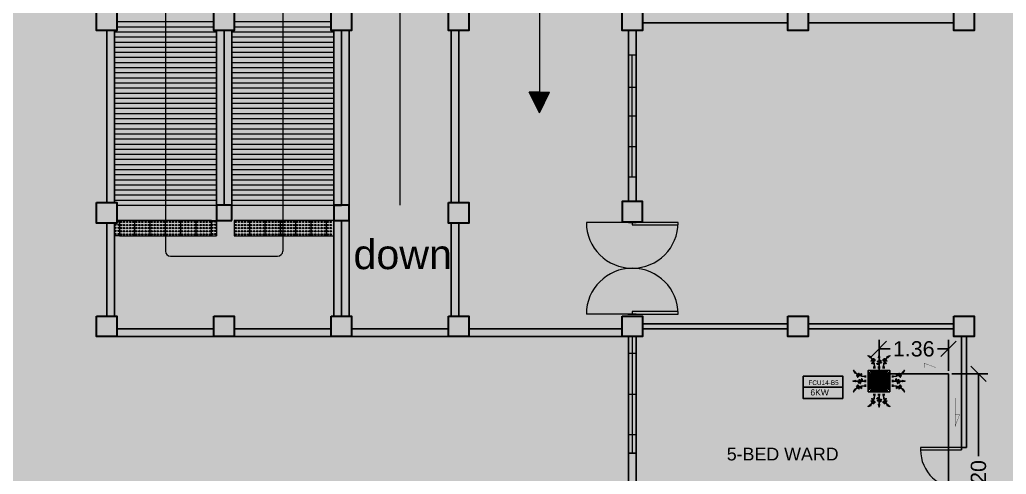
# Model space of a CAD drawing. Header units: millimetres. Extents: x -60 to 576, y -39 to 287.
# Drawn here: x 227.35 to 246.68, y 110.28 to 119.2 of the extents above; entities that cross this region are included whole.
import ezdxf

# ---------------------------------------------------------------- set-up
doc = ezdxf.new("R2010")
doc.units = ezdxf.units.MM
doc.header["$MEASUREMENT"] = 0
for name, color, linetype in [('AIR', 7, 'Continuous'), ('AIR-00', 7, 'Continuous'), ('AIR-01', 7, 'Continuous'), ('AIR-02', 7, 'Continuous'), ('AIR-04', 7, 'Continuous'), ('DRAIN PIPE', 7, 'Continuous'), ('fcu drain', 7, 'Continuous'), ('label', 7, 'Continuous'), ('Legends', 7, 'Continuous'), ('M-AC-TEXT', 7, 'Continuous')]:
    doc.layers.add(name, color=color, linetype=linetype)
doc.styles.add('ar-dim-axis', font='romans.shx', dxfattribs={"width": 0.8})
doc.styles.add('OIP FONT', font='GOTHIC.TTF', dxfattribs={"height": 150})
doc.styles.get("Standard").update_dxf_attribs({"font": 'arial.ttf'})
doc.styles.add('SWISSLT175', font='swissl.ttf', dxfattribs={"height": 0.175})
doc.dimstyles.new('ar-dim-axis', dxfattribs={"dimtxt": 350, "dimasz": 250, "dimexe": 75, "dimexo": 75, "dimgap": 200, "dimtad": 1, "dimdec": 0, "dimzin": 12, "dimdsep": 46, "dimtxsty": 'ar-dim-axis', "dimblk": 'ARCHTICK', "dimcen": 120, "dimclrd": 11, "dimclre": 8, "dimclrt": 4, "dimadec": 0, "dimazin": 3, "dimtm": 1, "dimtfac": 1, "dimtdec": 0, "dimtix": 1, "dimtmove": 2, "dimatfit": 3, "dimldrblk": 'ARCHTICK', "dimfxl": 1, "dimtolj": 1, "dimtzin": 0, "dimarcsym": 1})
doc.dimstyles.new('Copy of dimension', dxfattribs={"dimtxt": 0.3, "dimasz": 0.3, "dimexe": 0.18, "dimexo": 0.0625, "dimgap": 0.09, "dimtad": 0, "dimzin": 0, "dimdsep": 46, "dimtxsty": 'Standard', "dimblk": 'OBLIQUE', "dimcen": 0.09, "dimclrd": 256, "dimclre": 256, "dimclrt": 256, "dimadec": 0, "dimazin": 0, "dimtfac": 1, "dimtofl": 0, "dimtmove": 0, "dimatfit": 3, "dimldrblk": 'OBLIQUE', "dimfxl": 1, "dimtolj": 1, "dimtzin": 0, "dimarcsym": 0})

# ---------------------------------------------------------------- blocks, each defined once
blk = doc.blocks.new('FCU-13000P (CASSETTE SPLIT)')
at = {"layer": 'AIR-00', "ltscale": 3}
for p, q in [((0, 0.523), (0, 1)), ((-0.193, 0.558), (-0.193, 0.487)), ((-0.162, 0.558), (-0.162, 0.487)), ((-0.016, 0.558), (-0.016, 0.487)), ((0.016, 0.558), (0.016, 0.487)), ((0.162, 0.558), (0.162, 0.487)), ((0.193, 0.558), (0.193, 0.487)), ((-0.523, 0), (-1, 0)), ((-0.558, 0.193), (-0.487, 0.193)), ((-0.558, 0.162), (-0.487, 0.162)), ((-0.558, 0.016), (-0.487, 0.016)), ((0.558, 0.193), (0.487, 0.193)), ((0.558, 0.162), (0.487, 0.162)), ((0.558, 0.016), (0.487, 0.016)), ((0.523, 0), (1, 0)), ((-0.558, -0.016), (-0.487, -0.016)), ((-0.558, -0.162), (-0.487, -0.162)), ((-0.558, -0.193), (-0.487, -0.193)), ((0.558, -0.016), (0.487, -0.016)), ((0.558, -0.162), (0.487, -0.162)), ((0.558, -0.193), (0.487, -0.193)), ((-0.193, -0.558), (-0.193, -0.487)), ((-0.162, -0.558), (-0.162, -0.487)), ((-0.016, -0.558), (-0.016, -0.487)), ((0, -0.523), (0, -1)), ((0.016, -0.558), (0.016, -0.487)), ((0.162, -0.558), (0.162, -0.487)), ((0.193, -0.558), (0.193, -0.487))]:
    blk.add_line(p, q, dxfattribs=at)
at = {"layer": 'AIR-00'}
for p, q in [((0.295, -0.295), (-0.295, 0.295)), ((0.295, 0.295), (-0.295, -0.295))]:
    blk.add_line(p, q, dxfattribs=at)
at = {"layer": 'AIR-00', "ltscale": 3}
for points in [[(-0.335, 0.895), (-0.311, 0.932), (-0.416, 0.973)], [(-0.022, 0.89), (0.022, 0.89), (0, 1)], [(0.335, 0.895), (0.311, 0.932), (0.416, 0.973)], [(-0.895, 0.335), (-0.932, 0.311), (-0.973, 0.416)], [(0.895, 0.335), (0.932, 0.311), (0.973, 0.416)], [(-0.89, 0.022), (-0.89, -0.022), (-1, 0)], [(0.89, 0.022), (0.89, -0.022), (1, 0)], [(-0.895, -0.335), (-0.932, -0.311), (-0.973, -0.416)], [(0.895, -0.335), (0.932, -0.311), (0.973, -0.416)], [(-0.335, -0.895), (-0.311, -0.932), (-0.416, -0.973)], [(-0.022, -0.89), (0.022, -0.89), (0, -1)], [(0.335, -0.895), (0.311, -0.932), (0.416, -0.973)]]:
    blk.add_lwpolyline(points, close=True, dxfattribs=at)
at = {"layer": 'AIR-00'}
for points in [[(-0.323, 0.914, -0.171809), (-0.178, 0.558), (-0.178, 0.522)], [(0.323, 0.914, 0.171809), (0.178, 0.558), (0.178, 0.522)], [(-0.914, 0.323, 0.171809), (-0.558, 0.178), (-0.522, 0.178)], [(0.914, 0.323, -0.171809), (0.558, 0.178), (0.522, 0.178)], [(-0.914, -0.323, -0.171809), (-0.558, -0.178), (-0.522, -0.178)], [(0.914, -0.323, 0.171809), (0.558, -0.178), (0.522, -0.178)], [(-0.323, -0.914, 0.171809), (-0.178, -0.558), (-0.178, -0.522)], [(0.323, -0.914, -0.171809), (0.178, -0.558), (0.178, -0.522)]]:
    blk.add_lwpolyline(points, format="xyb", dxfattribs=at)
for points in [[(-0.26, -0.26), (0.26, -0.26), (0.26, 0.26), (-0.26, 0.26)], [(-0.21, -0.21), (0.21, -0.21), (0.21, 0.21), (-0.21, 0.21)], [(-0.16, -0.16), (0.16, -0.16), (0.16, 0.16), (-0.16, 0.16)], [(-0.11, -0.11), (0.11, -0.11), (0.11, 0.11), (-0.11, 0.11)], [(-0.06, -0.06), (0.06, -0.06), (0.06, 0.06), (-0.06, 0.06)]]:
    blk.add_lwpolyline(points, close=True, dxfattribs=at)
at = {"layer": 'AIR-00', "ltscale": 3}
for points in [[(-0.268, 0.84), (-0.231, 0.852), (-0.134, 0.882), (-0.422, 0.704), (0.005, 0.903), (-0.358, 0.645), (-0.239, 0.678), (-0.199, 0.69)], [(0.268, 0.84), (0.231, 0.852), (0.134, 0.882), (0.422, 0.704), (-0.005, 0.903), (0.358, 0.645), (0.239, 0.678), (0.199, 0.69)], [(-0.84, 0.268), (-0.852, 0.231), (-0.882, 0.134), (-0.704, 0.422), (-0.903, -0.005), (-0.645, 0.358), (-0.678, 0.239), (-0.69, 0.199)], [(0.84, 0.268), (0.852, 0.231), (0.882, 0.134), (0.704, 0.422), (0.903, -0.005), (0.645, 0.358), (0.678, 0.239), (0.69, 0.199)], [(-0.84, -0.268), (-0.852, -0.231), (-0.882, -0.134), (-0.704, -0.422), (-0.903, 0.005), (-0.645, -0.358), (-0.678, -0.239), (-0.69, -0.199)], [(0.84, -0.268), (0.852, -0.231), (0.882, -0.134), (0.704, -0.422), (0.903, 0.005), (0.645, -0.358), (0.678, -0.239), (0.69, -0.199)], [(-0.268, -0.84), (-0.231, -0.852), (-0.134, -0.882), (-0.422, -0.704), (0.005, -0.903), (-0.358, -0.645), (-0.239, -0.678), (-0.199, -0.69)], [(0.268, -0.84), (0.231, -0.852), (0.134, -0.882), (0.422, -0.704), (-0.005, -0.903), (0.358, -0.645), (0.239, -0.678), (0.199, -0.69)]]:
    blk.add_open_spline(points, degree=3, knots=[0.0032834, 0.0032834, 0.0032834, 0.0032834, 0.0712567, 0.1924075, 0.3347111, 0.5062145, 0.5813292, 0.5813292, 0.5813292, 0.5813292], dxfattribs=at)
for points in [[(0, 0.8), (0.077, 0.776), (-0.058, 0.755), (0.098, 0.718), (-0.087, 0.663), (0, 0.631)], [(-0.8, 0), (-0.776, -0.077), (-0.755, 0.058), (-0.718, -0.098), (-0.663, 0.087), (-0.631, 0)], [(0.8, 0), (0.776, -0.077), (0.755, 0.058), (0.718, -0.098), (0.663, 0.087), (0.631, 0)], [(0, -0.8), (0.077, -0.776), (-0.058, -0.755), (0.098, -0.718), (-0.087, -0.663), (0, -0.631)]]:
    blk.add_spline(points, degree=3, dxfattribs=at)
for points in [[(-0.416, 0.973), (-0.335, 0.895), (-0.311, 0.932)], [(0, 1), (-0.022, 0.89), (0.022, 0.89)], [(0.416, 0.973), (0.335, 0.895), (0.311, 0.932)], [(-0.973, 0.416), (-0.895, 0.335), (-0.932, 0.311)], [(0.973, 0.416), (0.895, 0.335), (0.932, 0.311)], [(-1, 0), (-0.89, 0.022), (-0.89, -0.022)], [(1, 0), (0.89, 0.022), (0.89, -0.022)], [(-0.973, -0.416), (-0.895, -0.335), (-0.932, -0.311)], [(0.973, -0.416), (0.895, -0.335), (0.932, -0.311)], [(-0.416, -0.973), (-0.335, -0.895), (-0.311, -0.932)], [(0, -1), (-0.022, -0.89), (0.022, -0.89)], [(0.416, -0.973), (0.335, -0.895), (0.311, -0.932)]]:
    blk.add_solid(points, dxfattribs=at)
at = {"layer": 'AIR-01'}
for points in [[(-0.373, 0.31), (-0.348, 0.31), (-0.348, -0.31), (-0.373, -0.31)], [(-0.31, 0.372), (0.31, 0.372), (0.31, 0.348), (-0.31, 0.348)], [(0.372, 0.31), (0.348, 0.31), (0.348, -0.31), (0.372, -0.31)], [(-0.31, -0.373), (0.31, -0.373), (0.31, -0.348), (-0.31, -0.348)]]:
    blk.add_lwpolyline(points, close=True, dxfattribs=at)
at = {"layer": 'AIR-02'}
blk.add_lwpolyline([(-0.26, -0.31), (0.26, -0.31, 0.414214), (0.31, -0.26), (0.31, 0.26, 0.414214), (0.26, 0.31), (-0.26, 0.31, 0.414214), (-0.31, 0.26), (-0.31, -0.26, 0.414214)], format="xyb", close=True, dxfattribs=at)
at = {"layer": 'AIR-04'}
blk.add_lwpolyline([(-0.41, -0.41), (0.41, -0.41), (0.41, 0.41), (-0.41, 0.41)], close=True, dxfattribs=at)
blk = doc.blocks.new('_ARCHTICK')
at = {"color": 0, "linetype": 'ByBlock', "const_width": 0.15}
blk.add_lwpolyline([(-0.5, -0.5), (0.5, 0.5)], dxfattribs=at)
blk = doc.blocks.new('_Oblique')
at = {"color": 0, "linetype": 'ByBlock', "lineweight": -2}
blk.add_line((-0.5, -0.5), (0.5, 0.5), dxfattribs=at)
blk = doc.blocks.new('*D166')
at = {"lineweight": -2, "transparency": 16777216}
for p, q in [((244.19, 112.312), (244.19, 112.919)), ((244.19, 112.739), (244.406, 112.739)), ((245.552, 112.739), (245.336, 112.739)), ((245.552, 112.312), (245.552, 112.919))]:
    blk.add_line(p, q, dxfattribs=at)
at = {"layer": 'Defpoints', "color": 0, "transparency": 16777216}
for p in [(245.552, 112.739), (244.19, 112.249), (245.552, 112.249)]:
    blk.add_point(p, dxfattribs=at)
at = {"lineweight": -2, "transparency": 16777216, "xscale": 0.3, "yscale": 0.3, "zscale": 0.3, "rotation": 180}
blk.add_blockref('_Oblique', (244.19, 112.739), dxfattribs=at)
at = {"lineweight": -2, "transparency": 16777216, "xscale": 0.3, "yscale": 0.3, "zscale": 0.3}
blk.add_blockref('_Oblique', (245.552, 112.739), dxfattribs=at)
at = {"transparency": 16777216, "insert": (244.871, 112.739), "char_height": 0.3, "attachment_point": 5}
blk.add_mtext('\\A1;1.36', dxfattribs=at)
blk = doc.blocks.new('*D167')
at = {"lineweight": -2, "transparency": 16777216}
for p, q in [((245.615, 112.249), (246.32, 112.249)), ((246.14, 112.249), (246.14, 110.636)), ((246.14, 108.053), (246.14, 109.666)), ((245.615, 108.053), (246.32, 108.053))]:
    blk.add_line(p, q, dxfattribs=at)
at = {"layer": 'Defpoints', "color": 0, "transparency": 16777216}
for p in [(245.552, 112.249), (245.552, 108.053), (246.14, 108.053)]:
    blk.add_point(p, dxfattribs=at)
at = {"lineweight": -2, "transparency": 16777216, "xscale": 0.3, "yscale": 0.3, "zscale": 0.3}
for p, rotation in [((246.14, 112.249), 90), ((246.14, 108.053), 270)]:
    blk.add_blockref('_Oblique', p, dxfattribs=dict(at, rotation=rotation))
at = {"transparency": 16777216, "insert": (246.14, 110.151), "char_height": 0.3, "attachment_point": 5, "rotation": 90}
blk.add_mtext('\\A1;4.20', dxfattribs=at)

msp = doc.modelspace()

# ---------------------------------------------------------------- linework, layer by layer
at = {"color": 8, "lineweight": 9}
for p, q in [((230.204, 128.459), (230.204, 115.259)), ((234.804, 115.559), (234.804, 128.459)), ((232.504, 125.644), (232.504, 114.659)), ((237.534, 125.091), (237.534, 117.773)), ((229.254, 119.159), (231.154, 119.159)), ((231.554, 119.159), (233.454, 119.159)), ((229.204, 118.959), (231.204, 118.959)), ((229.254, 119.059), (231.154, 119.059)), ((231.504, 118.959), (233.504, 118.959)), ((231.554, 119.059), (233.454, 119.059)), ((229.204, 118.859), (231.204, 118.859)), ((229.204, 118.759), (231.204, 118.759)), ((231.504, 118.859), (233.504, 118.859)), ((231.504, 118.759), (233.504, 118.759)), ((229.204, 118.659), (231.204, 118.659)), ((229.204, 118.559), (231.204, 118.559)), ((231.504, 118.659), (233.504, 118.659)), ((231.504, 118.559), (233.504, 118.559)), ((229.204, 118.459), (231.204, 118.459)), ((229.204, 118.359), (231.204, 118.359)), ((231.504, 118.459), (233.504, 118.459)), ((231.504, 118.359), (233.504, 118.359)), ((239.279, 118.509), (239.429, 118.509)), ((239.279, 117.309), (239.279, 118.509)), ((239.354, 116.109), (239.354, 118.509)), ((239.429, 118.509), (239.429, 116.109)), ((229.204, 118.259), (231.204, 118.259)), ((229.204, 118.159), (231.204, 118.159)), ((231.504, 118.259), (233.504, 118.259)), ((231.504, 118.159), (233.504, 118.159)), ((229.204, 118.059), (231.204, 118.059)), ((229.204, 117.959), (231.204, 117.959)), ((231.504, 118.059), (233.504, 118.059)), ((231.504, 117.959), (233.504, 117.959)), ((229.204, 117.859), (231.204, 117.859)), ((229.204, 117.759), (231.204, 117.759)), ((231.504, 117.859), (233.504, 117.859)), ((231.504, 117.759), (233.504, 117.759)), ((237.534, 117.773), (237.334, 117.773)), ((237.534, 117.373), (237.334, 117.773)), ((237.534, 117.763), (237.339, 117.763)), ((237.534, 117.773), (237.734, 117.773)), ((237.534, 117.373), (237.734, 117.773)), ((237.534, 117.763), (237.729, 117.763)), ((239.279, 117.872), (239.429, 117.872)), ((229.204, 117.659), (231.204, 117.659)), ((231.504, 117.659), (233.504, 117.659)), ((237.534, 117.753), (237.344, 117.753)), ((237.534, 117.743), (237.349, 117.743)), ((237.534, 117.733), (237.354, 117.733)), ((237.534, 117.723), (237.359, 117.723)), ((237.534, 117.713), (237.364, 117.713)), ((237.534, 117.703), (237.369, 117.703)), ((237.534, 117.693), (237.374, 117.693)), ((237.534, 117.683), (237.379, 117.683)), ((237.534, 117.683), (237.379, 117.683)), ((237.534, 117.673), (237.384, 117.673)), ((237.534, 117.663), (237.389, 117.663)), ((237.534, 117.653), (237.394, 117.653)), ((237.534, 117.643), (237.399, 117.643)), ((237.534, 117.633), (237.404, 117.633)), ((237.534, 117.623), (237.409, 117.623)), ((237.534, 117.613), (237.414, 117.613)), ((237.534, 117.603), (237.419, 117.603)), ((237.534, 117.593), (237.424, 117.593)), ((237.534, 117.583), (237.429, 117.583)), ((237.534, 117.573), (237.434, 117.573)), ((237.534, 117.563), (237.439, 117.563)), ((237.534, 117.753), (237.724, 117.753)), ((237.719, 117.743), (237.534, 117.743)), ((237.714, 117.733), (237.534, 117.733)), ((237.709, 117.723), (237.534, 117.723)), ((237.704, 117.713), (237.534, 117.713)), ((237.699, 117.703), (237.534, 117.703)), ((237.694, 117.693), (237.534, 117.693)), ((237.689, 117.683), (237.534, 117.683)), ((237.689, 117.683), (237.534, 117.683)), ((237.684, 117.673), (237.534, 117.673)), ((237.679, 117.663), (237.534, 117.663)), ((237.674, 117.653), (237.534, 117.653)), ((237.669, 117.643), (237.534, 117.643)), ((237.664, 117.633), (237.534, 117.633)), ((237.659, 117.623), (237.534, 117.623)), ((237.654, 117.613), (237.534, 117.613)), ((237.649, 117.603), (237.534, 117.603)), ((237.644, 117.593), (237.534, 117.593)), ((237.639, 117.583), (237.534, 117.583)), ((237.634, 117.573), (237.534, 117.573)), ((237.629, 117.563), (237.534, 117.563)), ((229.204, 117.559), (231.204, 117.559)), ((229.204, 117.459), (231.204, 117.459)), ((231.504, 117.559), (233.504, 117.559)), ((231.504, 117.459), (233.504, 117.459)), ((237.534, 117.553), (237.444, 117.553)), ((237.534, 117.543), (237.449, 117.543)), ((237.534, 117.533), (237.454, 117.533)), ((237.534, 117.523), (237.459, 117.523)), ((237.534, 117.513), (237.464, 117.513)), ((237.534, 117.503), (237.469, 117.503)), ((237.534, 117.493), (237.474, 117.493)), ((237.534, 117.483), (237.479, 117.483)), ((237.534, 117.473), (237.484, 117.473)), ((237.534, 117.463), (237.489, 117.463)), ((237.534, 117.453), (237.494, 117.453)), ((237.534, 117.443), (237.499, 117.443)), ((237.534, 117.433), (237.504, 117.433)), ((237.534, 117.423), (237.509, 117.423)), ((237.534, 117.413), (237.514, 117.413)), ((237.534, 117.403), (237.519, 117.403)), ((237.534, 117.393), (237.524, 117.393)), ((237.534, 117.383), (237.529, 117.383)), ((237.624, 117.553), (237.534, 117.553)), ((237.619, 117.543), (237.534, 117.543)), ((237.614, 117.533), (237.534, 117.533)), ((237.609, 117.523), (237.534, 117.523)), ((237.604, 117.513), (237.534, 117.513)), ((237.599, 117.503), (237.534, 117.503)), ((237.594, 117.493), (237.534, 117.493)), ((237.589, 117.483), (237.534, 117.483)), ((237.584, 117.473), (237.534, 117.473)), ((237.579, 117.463), (237.534, 117.463)), ((237.574, 117.453), (237.534, 117.453)), ((237.569, 117.443), (237.534, 117.443)), ((237.564, 117.433), (237.534, 117.433)), ((237.559, 117.423), (237.534, 117.423)), ((237.554, 117.413), (237.534, 117.413)), ((237.549, 117.403), (237.534, 117.403)), ((237.544, 117.393), (237.534, 117.393)), ((237.539, 117.383), (237.534, 117.383)), ((229.204, 117.359), (231.204, 117.359)), ((229.204, 117.259), (231.204, 117.259)), ((231.504, 117.359), (233.504, 117.359)), ((231.504, 117.259), (233.504, 117.259)), ((239.279, 117.309), (239.279, 116.109)), ((239.279, 117.309), (239.429, 117.309)), ((229.204, 117.159), (231.204, 117.159)), ((229.204, 117.059), (231.204, 117.059)), ((231.504, 117.159), (233.504, 117.159)), ((231.504, 117.059), (233.504, 117.059)), ((229.204, 116.959), (231.204, 116.959)), ((229.204, 116.859), (231.204, 116.859)), ((231.504, 116.959), (233.504, 116.959)), ((231.504, 116.859), (233.504, 116.859)), ((229.204, 116.759), (231.204, 116.759)), ((229.204, 116.659), (231.204, 116.659)), ((231.504, 116.759), (233.504, 116.759)), ((231.504, 116.659), (233.504, 116.659)), ((239.279, 116.709), (239.429, 116.709)), ((229.204, 116.559), (231.204, 116.559)), ((229.204, 116.459), (231.204, 116.459)), ((231.504, 116.559), (233.504, 116.559)), ((231.504, 116.459), (233.504, 116.459)), ((229.204, 116.359), (231.204, 116.359)), ((229.204, 116.259), (231.204, 116.259)), ((231.504, 116.359), (233.504, 116.359)), ((231.504, 116.259), (233.504, 116.259)), ((229.204, 116.159), (231.204, 116.159)), ((229.204, 116.059), (231.204, 116.059)), ((231.504, 116.159), (233.504, 116.159)), ((231.504, 116.059), (233.504, 116.059)), ((239.429, 116.109), (239.279, 116.109)), ((229.204, 115.959), (231.204, 115.959)), ((229.204, 115.859), (231.204, 115.859)), ((231.504, 115.959), (233.504, 115.959)), ((231.504, 115.859), (233.504, 115.859)), ((229.204, 115.759), (231.204, 115.759)), ((229.204, 115.659), (231.204, 115.659)), ((231.504, 115.759), (233.504, 115.759)), ((231.504, 115.659), (233.504, 115.659)), ((229.254, 115.559), (231.204, 115.559)), ((231.504, 115.559), (233.504, 115.559)), ((229.304, 115.259), (229.254, 115.259)), ((229.604, 115.259), (229.304, 115.259)), ((229.304, 115.259), (229.304, 114.959)), ((229.604, 114.959), (229.604, 115.259)), ((229.904, 115.259), (229.604, 115.259)), ((229.904, 114.959), (229.904, 115.259)), ((230.204, 115.259), (229.904, 115.259)), ((230.204, 114.959), (230.204, 115.259)), ((230.504, 115.259), (230.204, 115.259)), ((230.504, 114.959), (230.504, 115.259)), ((230.804, 115.259), (230.504, 115.259)), ((230.804, 114.959), (230.804, 115.259)), ((231.104, 115.259), (230.804, 115.259)), ((231.104, 114.959), (231.104, 115.259)), ((231.104, 115.259), (231.204, 115.259)), ((231.204, 115.259), (231.204, 114.959)), ((231.854, 115.259), (231.554, 115.259)), ((231.554, 115.259), (231.554, 114.959)), ((232.154, 115.259), (231.854, 115.259)), ((231.854, 115.259), (231.854, 114.959)), ((232.454, 115.259), (232.154, 115.259)), ((232.154, 115.259), (232.154, 114.959)), ((232.754, 115.259), (232.454, 115.259)), ((232.454, 115.259), (232.454, 114.959)), ((233.054, 115.259), (232.754, 115.259)), ((232.754, 115.259), (232.754, 114.959)), ((233.354, 115.259), (233.054, 115.259)), ((233.054, 115.259), (233.054, 114.959)), ((233.654, 115.259), (233.354, 115.259)), ((233.354, 115.259), (233.354, 114.959)), ((229.304, 114.959), (229.204, 114.959)), ((229.304, 114.959), (229.604, 114.959)), ((229.604, 114.959), (229.904, 114.959)), ((229.904, 114.959), (230.204, 114.959)), ((230.204, 114.959), (230.504, 114.959)), ((230.204, 114.959), (230.204, 114.659)), ((230.504, 114.959), (230.804, 114.959)), ((230.804, 114.959), (231.104, 114.959)), ((231.104, 114.959), (231.204, 114.959)), ((231.554, 114.959), (231.854, 114.959)), ((231.854, 114.959), (232.154, 114.959)), ((232.154, 114.959), (232.454, 114.959)), ((232.454, 114.959), (232.754, 114.959)), ((232.754, 114.959), (233.054, 114.959)), ((233.054, 114.959), (233.354, 114.959)), ((233.354, 114.959), (233.504, 114.959)), ((230.304, 114.559), (232.404, 114.559)), ((239.279, 110.697), (239.279, 112.984)), ((239.354, 112.984), (239.354, 110.697)), ((239.279, 111.853), (239.279, 112.653)), ((239.279, 112.653), (239.429, 112.653)), ((239.429, 112.653), (239.429, 111.053)), ((239.279, 111.853), (239.429, 111.853)), ((239.429, 111.053), (239.279, 111.053)), ((239.279, 110.697), (239.429, 110.697))]:
    msp.add_line(p, q, dxfattribs=at)
at = {"color": 8, "lineweight": 25}
for p, q in [((239.554, 119.134), (242.404, 119.134)), ((242.804, 119.134), (245.654, 119.134)), ((229.054, 118.984), (229.054, 115.609)), ((229.204, 118.984), (229.204, 115.609)), ((231.204, 115.559), (231.204, 118.984)), ((231.354, 115.559), (231.354, 118.984)), ((231.504, 118.984), (231.504, 115.559)), ((233.504, 118.984), (233.504, 115.559)), ((233.654, 118.984), (233.654, 115.559)), ((233.804, 115.559), (233.804, 118.984)), ((235.804, 115.609), (235.804, 118.984)), ((235.954, 115.609), (235.954, 118.984)), ((239.279, 118.984), (239.279, 115.634)), ((239.429, 118.984), (239.429, 115.634)), ((233.504, 115.559), (233.504, 113.384)), ((233.804, 115.559), (233.804, 113.384)), ((233.654, 115.259), (233.654, 113.384)), ((229.054, 113.384), (229.054, 115.209)), ((229.054, 115.209), (229.054, 113.384)), ((229.204, 115.209), (229.204, 113.384)), ((235.804, 113.384), (235.804, 115.209)), ((235.954, 113.384), (235.954, 115.209)), ((239.279, 115.234), (239.279, 115.222)), ((239.429, 115.222), (239.279, 115.222)), ((239.429, 115.234), (239.429, 115.222)), ((239.279, 113.422), (239.429, 113.422)), ((239.279, 113.409), (239.279, 113.422)), ((239.429, 113.409), (239.429, 113.422)), ((231.154, 113.134), (229.254, 113.134)), ((231.554, 113.134), (233.454, 113.134)), ((233.854, 113.134), (235.754, 113.134)), ((236.154, 113.134), (239.154, 113.134)), ((239.554, 113.234), (242.404, 113.234)), ((239.554, 113.134), (242.404, 113.134)), ((242.804, 113.234), (245.654, 113.234)), ((242.804, 113.134), (245.654, 113.134)), ((231.154, 112.984), (229.254, 112.984)), ((231.554, 112.984), (235.754, 112.984)), ((236.154, 112.984), (239.154, 112.984)), ((239.279, 107.384), (239.279, 112.984)), ((239.429, 107.384), (239.429, 112.984)), ((245.804, 112.984), (245.804, 110.759)), ((245.904, 112.984), (245.904, 110.809)), ((245.804, 110.809), (245.904, 110.809))]:
    msp.add_line(p, q, dxfattribs=at)
at = {"color": 8, "lineweight": 35}
for p, q in [((231.204, 115.559), (231.204, 115.259)), ((231.504, 115.559), (231.204, 115.559)), ((231.204, 115.559), (231.204, 115.259)), ((231.504, 115.259), (231.504, 115.559)), ((231.504, 115.259), (231.504, 115.559)), ((233.504, 115.559), (233.654, 115.559)), ((233.504, 115.559), (233.504, 115.259)), ((233.804, 115.559), (233.504, 115.559)), ((233.504, 115.559), (233.504, 115.259)), ((233.804, 115.259), (233.804, 115.559)), ((233.804, 115.259), (233.804, 115.559)), ((231.204, 115.259), (231.504, 115.259)), ((233.504, 115.259), (233.804, 115.259)), ((233.504, 115.259), (233.804, 115.259))]:
    msp.add_line(p, q, dxfattribs=at)
at = {"color": 8, "lineweight": 13}
for p, q in [((239.354, 115.222), (238.454, 115.222)), ((240.254, 115.222), (239.354, 115.222)), ((239.354, 115.222), (239.354, 115.172)), ((239.354, 115.172), (240.254, 115.172)), ((240.254, 115.172), (240.254, 115.222)), ((239.354, 113.422), (238.454, 113.422)), ((240.254, 113.472), (239.354, 113.472)), ((239.354, 113.472), (239.354, 113.422)), ((239.354, 113.422), (240.254, 113.422)), ((240.254, 113.422), (240.254, 113.472))]:
    msp.add_line(p, q, dxfattribs=at)
at = {"color": 8, "lineweight": 35}
for points in [[(228.854, 119.384), (229.254, 119.384), (229.254, 118.984), (228.854, 118.984)], [(231.154, 119.384), (231.554, 119.384), (231.554, 118.984), (231.154, 118.984)], [(233.454, 119.384), (233.854, 119.384), (233.854, 118.984), (233.454, 118.984)], [(235.754, 119.384), (236.154, 119.384), (236.154, 118.984), (235.754, 118.984)], [(239.154, 119.384), (239.554, 119.384), (239.554, 118.984), (239.154, 118.984)], [(242.404, 119.384), (242.804, 119.384), (242.804, 118.984), (242.404, 118.984)], [(245.654, 119.384), (246.054, 119.384), (246.054, 118.984), (245.654, 118.984)], [(239.154, 115.234), (239.554, 115.234), (239.554, 115.634), (239.154, 115.634)], [(228.854, 115.609), (229.254, 115.609), (229.254, 115.209), (228.854, 115.209)], [(235.754, 115.609), (236.154, 115.609), (236.154, 115.209), (235.754, 115.209)], [(228.854, 113.384), (229.254, 113.384), (229.254, 112.984), (228.854, 112.984)], [(231.154, 113.384), (231.554, 113.384), (231.554, 112.984), (231.154, 112.984)], [(233.454, 113.384), (233.854, 113.384), (233.854, 112.984), (233.454, 112.984)], [(235.754, 113.384), (236.154, 113.384), (236.154, 112.984), (235.754, 112.984)], [(239.154, 113.384), (239.554, 113.384), (239.554, 112.984), (239.154, 112.984)], [(242.404, 113.384), (242.804, 113.384), (242.804, 112.984), (242.404, 112.984)], [(245.654, 113.384), (246.054, 113.384), (246.054, 112.984), (245.654, 112.984)]]:
    msp.add_lwpolyline(points, close=True, dxfattribs=at)
at = {"color": 8, "lineweight": 9}
for points in [[(239.279, 116.109), (239.279, 118.509), (239.429, 118.509), (239.429, 116.109)], [(239.279, 118.509), (239.429, 118.509), (239.429, 116.109), (239.279, 116.109)], [(239.279, 112.984), (239.429, 112.984), (239.429, 110.697), (239.279, 110.697)]]:
    msp.add_lwpolyline(points, close=True, dxfattribs=at)
at = {"color": 8, "lineweight": 13, "ltscale": 0.03}
msp.add_lwpolyline([(245.804, 110.759), (245.804, 110.809), (245.004, 110.809), (245.004, 110.759)], close=True, dxfattribs=at)
at = {"color": 8, "lineweight": 9}
for centre, radius in [((229.285, 115.236), 0.013), ((229.285, 115.236), 0.009), ((229.332, 115.231), 0.013), ((229.393, 115.231), 0.013), ((229.454, 115.231), 0.013), ((229.515, 115.231), 0.013), ((229.576, 115.231), 0.013), ((229.632, 115.231), 0.013), ((229.693, 115.231), 0.013), ((229.754, 115.231), 0.013), ((229.815, 115.231), 0.013), ((229.876, 115.231), 0.013), ((229.932, 115.231), 0.013), ((229.993, 115.231), 0.013), ((230.054, 115.231), 0.013), ((230.115, 115.231), 0.013), ((230.176, 115.231), 0.013), ((230.232, 115.231), 0.013), ((230.293, 115.231), 0.013), ((230.354, 115.231), 0.013), ((230.415, 115.231), 0.013), ((230.476, 115.231), 0.013), ((230.532, 115.231), 0.013), ((230.593, 115.231), 0.013), ((230.654, 115.231), 0.013), ((230.715, 115.231), 0.013), ((230.776, 115.231), 0.013), ((230.832, 115.231), 0.013), ((230.893, 115.231), 0.013), ((230.954, 115.231), 0.013), ((231.015, 115.231), 0.013), ((231.076, 115.231), 0.013), ((231.124, 115.236), 0.013), ((231.124, 115.236), 0.009), ((231.185, 115.236), 0.013), ((231.185, 115.236), 0.009), ((231.582, 115.231), 0.013), ((231.643, 115.231), 0.013), ((231.704, 115.231), 0.013), ((231.765, 115.231), 0.013), ((231.826, 115.231), 0.013), ((231.882, 115.231), 0.013), ((231.943, 115.231), 0.013), ((232.004, 115.231), 0.013), ((232.065, 115.231), 0.013), ((232.126, 115.231), 0.013), ((232.182, 115.231), 0.013), ((232.243, 115.231), 0.013), ((232.304, 115.231), 0.013), ((232.365, 115.231), 0.013), ((232.426, 115.231), 0.013), ((232.482, 115.231), 0.013), ((232.543, 115.231), 0.013), ((232.604, 115.231), 0.013), ((232.665, 115.231), 0.013), ((232.726, 115.231), 0.013), ((232.782, 115.231), 0.013), ((232.843, 115.231), 0.013), ((232.904, 115.231), 0.013), ((232.965, 115.231), 0.013), ((233.026, 115.231), 0.013), ((233.082, 115.231), 0.013), ((233.143, 115.231), 0.013), ((233.204, 115.231), 0.013), ((233.265, 115.231), 0.013), ((233.326, 115.231), 0.013), ((233.382, 115.231), 0.013), ((233.443, 115.231), 0.013), ((229.224, 115.175), 0.013), ((229.224, 115.114), 0.013), ((229.224, 115.053), 0.013), ((229.224, 115.175), 0.009), ((229.224, 115.114), 0.009), ((229.224, 115.053), 0.009), ((229.285, 115.175), 0.013), ((229.285, 115.114), 0.013), ((229.285, 115.053), 0.013), ((229.285, 115.175), 0.009), ((229.285, 115.114), 0.009), ((229.285, 115.053), 0.009), ((229.332, 115.17), 0.013), ((229.332, 115.109), 0.013), ((229.332, 115.048), 0.013), ((229.332, 115.231), 0.009), ((229.332, 115.17), 0.009), ((229.332, 115.109), 0.009), ((229.332, 115.048), 0.009), ((229.393, 115.17), 0.013), ((229.393, 115.109), 0.013), ((229.393, 115.048), 0.013), ((229.393, 115.231), 0.009), ((229.393, 115.17), 0.009), ((229.393, 115.109), 0.009), ((229.393, 115.048), 0.009), ((229.454, 115.17), 0.013), ((229.454, 115.109), 0.013), ((229.454, 115.048), 0.013), ((229.454, 115.231), 0.009), ((229.454, 115.17), 0.009), ((229.454, 115.109), 0.009), ((229.454, 115.048), 0.009), ((229.515, 115.17), 0.013), ((229.515, 115.109), 0.013), ((229.515, 115.048), 0.013), ((229.515, 115.231), 0.009), ((229.515, 115.17), 0.009), ((229.515, 115.109), 0.009), ((229.515, 115.048), 0.009), ((229.576, 115.17), 0.013), ((229.576, 115.109), 0.013), ((229.576, 115.048), 0.013), ((229.576, 115.231), 0.009), ((229.576, 115.17), 0.009), ((229.576, 115.109), 0.009), ((229.576, 115.048), 0.009), ((229.632, 115.17), 0.013), ((229.632, 115.109), 0.013), ((229.632, 115.048), 0.013), ((229.632, 115.231), 0.009), ((229.632, 115.17), 0.009), ((229.632, 115.109), 0.009), ((229.632, 115.048), 0.009), ((229.693, 115.17), 0.013), ((229.693, 115.109), 0.013), ((229.693, 115.048), 0.013), ((229.693, 115.231), 0.009), ((229.693, 115.17), 0.009), ((229.693, 115.109), 0.009), ((229.693, 115.048), 0.009), ((229.754, 115.17), 0.013), ((229.754, 115.109), 0.013), ((229.754, 115.048), 0.013), ((229.754, 115.231), 0.009), ((229.754, 115.17), 0.009), ((229.754, 115.109), 0.009), ((229.754, 115.048), 0.009), ((229.815, 115.17), 0.013), ((229.815, 115.109), 0.013), ((229.815, 115.048), 0.013), ((229.815, 115.231), 0.009), ((229.815, 115.17), 0.009), ((229.815, 115.109), 0.009), ((229.815, 115.048), 0.009), ((229.876, 115.17), 0.013), ((229.876, 115.109), 0.013), ((229.876, 115.048), 0.013), ((229.876, 115.231), 0.009), ((229.876, 115.17), 0.009), ((229.876, 115.109), 0.009), ((229.876, 115.048), 0.009), ((229.932, 115.17), 0.013), ((229.932, 115.109), 0.013), ((229.932, 115.048), 0.013), ((229.932, 115.231), 0.009), ((229.932, 115.17), 0.009), ((229.932, 115.109), 0.009), ((229.932, 115.048), 0.009), ((229.993, 115.17), 0.013), ((229.993, 115.109), 0.013), ((229.993, 115.048), 0.013), ((229.993, 115.231), 0.009), ((229.993, 115.17), 0.009), ((229.993, 115.109), 0.009), ((229.993, 115.048), 0.009), ((230.054, 115.17), 0.013), ((230.054, 115.109), 0.013), ((230.054, 115.048), 0.013), ((230.054, 115.231), 0.009), ((230.054, 115.17), 0.009), ((230.054, 115.109), 0.009), ((230.054, 115.048), 0.009), ((230.115, 115.17), 0.013), ((230.115, 115.109), 0.013), ((230.115, 115.048), 0.013), ((230.115, 115.231), 0.009), ((230.115, 115.17), 0.009), ((230.115, 115.109), 0.009), ((230.115, 115.048), 0.009), ((230.176, 115.17), 0.013), ((230.176, 115.109), 0.013), ((230.176, 115.048), 0.013), ((230.176, 115.231), 0.009), ((230.176, 115.17), 0.009), ((230.176, 115.109), 0.009), ((230.176, 115.048), 0.009), ((230.232, 115.17), 0.013), ((230.232, 115.109), 0.013), ((230.232, 115.048), 0.013), ((230.232, 115.231), 0.009), ((230.232, 115.17), 0.009), ((230.232, 115.109), 0.009), ((230.232, 115.048), 0.009), ((230.293, 115.17), 0.013), ((230.293, 115.109), 0.013), ((230.293, 115.048), 0.013), ((230.293, 115.231), 0.009), ((230.293, 115.17), 0.009), ((230.293, 115.109), 0.009), ((230.293, 115.048), 0.009), ((230.354, 115.17), 0.013), ((230.354, 115.109), 0.013), ((230.354, 115.048), 0.013), ((230.354, 115.231), 0.009), ((230.354, 115.17), 0.009), ((230.354, 115.109), 0.009), ((230.354, 115.048), 0.009), ((230.415, 115.17), 0.013), ((230.415, 115.109), 0.013), ((230.415, 115.048), 0.013), ((230.415, 115.231), 0.009), ((230.415, 115.17), 0.009), ((230.415, 115.109), 0.009), ((230.415, 115.048), 0.009), ((230.476, 115.17), 0.013), ((230.476, 115.109), 0.013), ((230.476, 115.048), 0.013), ((230.476, 115.231), 0.009), ((230.476, 115.17), 0.009), ((230.476, 115.109), 0.009), ((230.476, 115.048), 0.009), ((230.532, 115.17), 0.013), ((230.532, 115.109), 0.013), ((230.532, 115.048), 0.013), ((230.532, 115.231), 0.009), ((230.532, 115.17), 0.009), ((230.532, 115.109), 0.009), ((230.532, 115.048), 0.009), ((230.593, 115.17), 0.013), ((230.593, 115.109), 0.013), ((230.593, 115.048), 0.013), ((230.593, 115.231), 0.009), ((230.593, 115.17), 0.009), ((230.593, 115.109), 0.009), ((230.593, 115.048), 0.009), ((230.654, 115.17), 0.013), ((230.654, 115.109), 0.013), ((230.654, 115.048), 0.013), ((230.654, 115.231), 0.009), ((230.654, 115.17), 0.009), ((230.654, 115.109), 0.009), ((230.654, 115.048), 0.009), ((230.715, 115.17), 0.013), ((230.715, 115.109), 0.013), ((230.715, 115.048), 0.013), ((230.715, 115.231), 0.009), ((230.715, 115.17), 0.009), ((230.715, 115.109), 0.009), ((230.715, 115.048), 0.009), ((230.776, 115.17), 0.013), ((230.776, 115.109), 0.013), ((230.776, 115.048), 0.013), ((230.776, 115.231), 0.009), ((230.776, 115.17), 0.009), ((230.776, 115.109), 0.009), ((230.776, 115.048), 0.009), ((230.832, 115.17), 0.013), ((230.832, 115.109), 0.013), ((230.832, 115.048), 0.013), ((230.832, 115.231), 0.009), ((230.832, 115.17), 0.009), ((230.832, 115.109), 0.009), ((230.832, 115.048), 0.009), ((230.893, 115.17), 0.013), ((230.893, 115.109), 0.013), ((230.893, 115.048), 0.013), ((230.893, 115.231), 0.009), ((230.893, 115.17), 0.009), ((230.893, 115.109), 0.009), ((230.893, 115.048), 0.009), ((230.954, 115.17), 0.013), ((230.954, 115.109), 0.013), ((230.954, 115.048), 0.013), ((230.954, 115.231), 0.009), ((230.954, 115.17), 0.009), ((230.954, 115.109), 0.009), ((230.954, 115.048), 0.009), ((231.015, 115.17), 0.013), ((231.015, 115.109), 0.013), ((231.015, 115.048), 0.013), ((231.015, 115.231), 0.009), ((231.015, 115.17), 0.009), ((231.015, 115.109), 0.009), ((231.015, 115.048), 0.009), ((231.076, 115.17), 0.013), ((231.076, 115.109), 0.013), ((231.076, 115.048), 0.013), ((231.076, 115.231), 0.009), ((231.076, 115.17), 0.009), ((231.076, 115.109), 0.009), ((231.076, 115.048), 0.009), ((231.124, 115.175), 0.013), ((231.124, 115.114), 0.013), ((231.124, 115.053), 0.013), ((231.124, 115.175), 0.009), ((231.124, 115.114), 0.009), ((231.124, 115.053), 0.009), ((231.185, 115.175), 0.013), ((231.185, 115.114), 0.013), ((231.185, 115.053), 0.013), ((231.185, 115.175), 0.009), ((231.185, 115.114), 0.009), ((231.185, 115.053), 0.009), ((231.582, 115.17), 0.013), ((231.582, 115.109), 0.013), ((231.582, 115.048), 0.013), ((231.582, 115.231), 0.009), ((231.582, 115.17), 0.009), ((231.582, 115.109), 0.009), ((231.582, 115.048), 0.009), ((231.643, 115.17), 0.013), ((231.643, 115.109), 0.013), ((231.643, 115.048), 0.013), ((231.643, 115.231), 0.009), ((231.643, 115.17), 0.009), ((231.643, 115.109), 0.009), ((231.643, 115.048), 0.009), ((231.704, 115.17), 0.013), ((231.704, 115.109), 0.013), ((231.704, 115.048), 0.013), ((231.704, 115.231), 0.009), ((231.704, 115.17), 0.009), ((231.704, 115.109), 0.009), ((231.704, 115.048), 0.009), ((231.765, 115.17), 0.013), ((231.765, 115.109), 0.013), ((231.765, 115.048), 0.013), ((231.765, 115.231), 0.009), ((231.765, 115.17), 0.009), ((231.765, 115.109), 0.009), ((231.765, 115.048), 0.009), ((231.826, 115.17), 0.013), ((231.826, 115.109), 0.013), ((231.826, 115.048), 0.013), ((231.826, 115.231), 0.009), ((231.826, 115.17), 0.009), ((231.826, 115.109), 0.009), ((231.826, 115.048), 0.009), ((231.882, 115.17), 0.013), ((231.882, 115.109), 0.013), ((231.882, 115.048), 0.013), ((231.882, 115.231), 0.009), ((231.882, 115.17), 0.009), ((231.882, 115.109), 0.009), ((231.882, 115.048), 0.009), ((231.943, 115.17), 0.013), ((231.943, 115.109), 0.013), ((231.943, 115.048), 0.013), ((231.943, 115.231), 0.009), ((231.943, 115.17), 0.009), ((231.943, 115.109), 0.009), ((231.943, 115.048), 0.009), ((232.004, 115.17), 0.013), ((232.004, 115.109), 0.013), ((232.004, 115.048), 0.013), ((232.004, 115.231), 0.009), ((232.004, 115.17), 0.009), ((232.004, 115.109), 0.009), ((232.004, 115.048), 0.009), ((232.065, 115.17), 0.013), ((232.065, 115.109), 0.013), ((232.065, 115.048), 0.013), ((232.065, 115.231), 0.009), ((232.065, 115.17), 0.009), ((232.065, 115.109), 0.009), ((232.065, 115.048), 0.009), ((232.126, 115.17), 0.013), ((232.126, 115.109), 0.013), ((232.126, 115.048), 0.013), ((232.126, 115.231), 0.009), ((232.126, 115.17), 0.009), ((232.126, 115.109), 0.009), ((232.126, 115.048), 0.009), ((232.182, 115.17), 0.013), ((232.182, 115.109), 0.013), ((232.182, 115.048), 0.013), ((232.182, 115.231), 0.009), ((232.182, 115.17), 0.009), ((232.182, 115.109), 0.009), ((232.182, 115.048), 0.009), ((232.243, 115.17), 0.013), ((232.243, 115.109), 0.013), ((232.243, 115.048), 0.013), ((232.243, 115.231), 0.009), ((232.243, 115.17), 0.009), ((232.243, 115.109), 0.009), ((232.243, 115.048), 0.009), ((232.304, 115.17), 0.013), ((232.304, 115.109), 0.013), ((232.304, 115.048), 0.013), ((232.304, 115.231), 0.009), ((232.304, 115.17), 0.009), ((232.304, 115.109), 0.009), ((232.304, 115.048), 0.009), ((232.365, 115.17), 0.013), ((232.365, 115.109), 0.013), ((232.365, 115.048), 0.013), ((232.365, 115.231), 0.009), ((232.365, 115.17), 0.009), ((232.365, 115.109), 0.009), ((232.365, 115.048), 0.009), ((232.426, 115.17), 0.013), ((232.426, 115.109), 0.013), ((232.426, 115.048), 0.013), ((232.426, 115.231), 0.009), ((232.426, 115.17), 0.009), ((232.426, 115.109), 0.009), ((232.426, 115.048), 0.009), ((232.482, 115.17), 0.013), ((232.482, 115.109), 0.013), ((232.482, 115.048), 0.013), ((232.482, 115.231), 0.009), ((232.482, 115.17), 0.009), ((232.482, 115.109), 0.009), ((232.482, 115.048), 0.009), ((232.543, 115.17), 0.013), ((232.543, 115.109), 0.013), ((232.543, 115.048), 0.013), ((232.543, 115.231), 0.009), ((232.543, 115.17), 0.009), ((232.543, 115.109), 0.009), ((232.543, 115.048), 0.009), ((232.604, 115.17), 0.013), ((232.604, 115.109), 0.013), ((232.604, 115.048), 0.013), ((232.604, 115.231), 0.009), ((232.604, 115.17), 0.009), ((232.604, 115.109), 0.009), ((232.604, 115.048), 0.009), ((232.665, 115.17), 0.013), ((232.665, 115.109), 0.013), ((232.665, 115.048), 0.013), ((232.665, 115.231), 0.009), ((232.665, 115.17), 0.009), ((232.665, 115.109), 0.009), ((232.665, 115.048), 0.009), ((232.726, 115.17), 0.013), ((232.726, 115.109), 0.013), ((232.726, 115.048), 0.013), ((232.726, 115.231), 0.009), ((232.726, 115.17), 0.009), ((232.726, 115.109), 0.009), ((232.726, 115.048), 0.009), ((232.782, 115.17), 0.013), ((232.782, 115.109), 0.013), ((232.782, 115.048), 0.013), ((232.782, 115.231), 0.009), ((232.782, 115.17), 0.009), ((232.782, 115.109), 0.009), ((232.782, 115.048), 0.009), ((232.843, 115.17), 0.013), ((232.843, 115.109), 0.013), ((232.843, 115.048), 0.013), ((232.843, 115.231), 0.009), ((232.843, 115.17), 0.009), ((232.843, 115.109), 0.009), ((232.843, 115.048), 0.009), ((232.904, 115.17), 0.013), ((232.904, 115.109), 0.013), ((232.904, 115.048), 0.013), ((232.904, 115.231), 0.009), ((232.904, 115.17), 0.009), ((232.904, 115.109), 0.009), ((232.904, 115.048), 0.009), ((232.965, 115.17), 0.013), ((232.965, 115.109), 0.013), ((232.965, 115.048), 0.013), ((232.965, 115.231), 0.009), ((232.965, 115.17), 0.009), ((232.965, 115.109), 0.009), ((232.965, 115.048), 0.009), ((233.026, 115.17), 0.013), ((233.026, 115.109), 0.013), ((233.026, 115.048), 0.013), ((233.026, 115.231), 0.009), ((233.026, 115.17), 0.009), ((233.026, 115.109), 0.009), ((233.026, 115.048), 0.009), ((233.082, 115.17), 0.013), ((233.082, 115.109), 0.013), ((233.082, 115.048), 0.013), ((233.082, 115.231), 0.009), ((233.082, 115.17), 0.009), ((233.082, 115.109), 0.009), ((233.082, 115.048), 0.009), ((233.143, 115.17), 0.013), ((233.143, 115.109), 0.013), ((233.143, 115.048), 0.013), ((233.143, 115.231), 0.009), ((233.143, 115.17), 0.009), ((233.143, 115.109), 0.009), ((233.143, 115.048), 0.009), ((233.204, 115.17), 0.013), ((233.204, 115.109), 0.013), ((233.204, 115.048), 0.013), ((233.204, 115.231), 0.009), ((233.204, 115.17), 0.009), ((233.204, 115.109), 0.009), ((233.204, 115.048), 0.009), ((233.265, 115.17), 0.013), ((233.265, 115.109), 0.013), ((233.265, 115.048), 0.013), ((233.265, 115.231), 0.009), ((233.265, 115.17), 0.009), ((233.265, 115.109), 0.009), ((233.265, 115.048), 0.009), ((233.326, 115.17), 0.013), ((233.326, 115.109), 0.013), ((233.326, 115.048), 0.013), ((233.326, 115.231), 0.009), ((233.326, 115.17), 0.009), ((233.326, 115.109), 0.009), ((233.326, 115.048), 0.009), ((233.382, 115.17), 0.013), ((233.382, 115.109), 0.013), ((233.382, 115.048), 0.013), ((233.382, 115.231), 0.009), ((233.382, 115.17), 0.009), ((233.382, 115.109), 0.009), ((233.382, 115.048), 0.009), ((233.443, 115.17), 0.013), ((233.443, 115.109), 0.013), ((233.443, 115.048), 0.013), ((233.443, 115.231), 0.009), ((233.443, 115.17), 0.009), ((233.443, 115.109), 0.009), ((233.443, 115.048), 0.009), ((229.224, 114.992), 0.013), ((229.224, 114.992), 0.009), ((229.285, 114.992), 0.013), ((229.285, 114.992), 0.009), ((229.332, 114.987), 0.013), ((229.332, 114.987), 0.009), ((229.393, 114.987), 0.013), ((229.393, 114.987), 0.009), ((229.454, 114.987), 0.013), ((229.454, 114.987), 0.009), ((229.515, 114.987), 0.013), ((229.515, 114.987), 0.009), ((229.576, 114.987), 0.013), ((229.576, 114.987), 0.009), ((229.632, 114.987), 0.013), ((229.632, 114.987), 0.009), ((229.693, 114.987), 0.013), ((229.693, 114.987), 0.009), ((229.754, 114.987), 0.013), ((229.754, 114.987), 0.009), ((229.815, 114.987), 0.013), ((229.815, 114.987), 0.009), ((229.876, 114.987), 0.013), ((229.876, 114.987), 0.009), ((229.932, 114.987), 0.013), ((229.932, 114.987), 0.009), ((229.993, 114.987), 0.013), ((229.993, 114.987), 0.009), ((230.054, 114.987), 0.013), ((230.054, 114.987), 0.009), ((230.115, 114.987), 0.013), ((230.115, 114.987), 0.009), ((230.176, 114.987), 0.013), ((230.176, 114.987), 0.009), ((230.232, 114.987), 0.013), ((230.232, 114.987), 0.009), ((230.293, 114.987), 0.013), ((230.293, 114.987), 0.009), ((230.354, 114.987), 0.013), ((230.354, 114.987), 0.009), ((230.415, 114.987), 0.013), ((230.415, 114.987), 0.009), ((230.476, 114.987), 0.013), ((230.476, 114.987), 0.009), ((230.532, 114.987), 0.013), ((230.532, 114.987), 0.009), ((230.593, 114.987), 0.013), ((230.593, 114.987), 0.009), ((230.654, 114.987), 0.013), ((230.654, 114.987), 0.009), ((230.715, 114.987), 0.013), ((230.715, 114.987), 0.009), ((230.776, 114.987), 0.013), ((230.776, 114.987), 0.009), ((230.832, 114.987), 0.013), ((230.832, 114.987), 0.009), ((230.893, 114.987), 0.013), ((230.893, 114.987), 0.009), ((230.954, 114.987), 0.013), ((230.954, 114.987), 0.009), ((231.015, 114.987), 0.013), ((231.015, 114.987), 0.009), ((231.076, 114.987), 0.013), ((231.076, 114.987), 0.009), ((231.124, 114.992), 0.013), ((231.124, 114.992), 0.009), ((231.185, 114.992), 0.013), ((231.185, 114.992), 0.009), ((231.582, 114.987), 0.013), ((231.582, 114.987), 0.009), ((231.643, 114.987), 0.013), ((231.643, 114.987), 0.009), ((231.704, 114.987), 0.013), ((231.704, 114.987), 0.009), ((231.765, 114.987), 0.013), ((231.765, 114.987), 0.009), ((231.826, 114.987), 0.013), ((231.826, 114.987), 0.009), ((231.882, 114.987), 0.013), ((231.882, 114.987), 0.009), ((231.943, 114.987), 0.013), ((231.943, 114.987), 0.009), ((232.004, 114.987), 0.013), ((232.004, 114.987), 0.009), ((232.065, 114.987), 0.013), ((232.065, 114.987), 0.009), ((232.126, 114.987), 0.013), ((232.126, 114.987), 0.009), ((232.182, 114.987), 0.013), ((232.182, 114.987), 0.009), ((232.243, 114.987), 0.013), ((232.243, 114.987), 0.009), ((232.304, 114.987), 0.013), ((232.304, 114.987), 0.009), ((232.365, 114.987), 0.013), ((232.365, 114.987), 0.009), ((232.426, 114.987), 0.013), ((232.426, 114.987), 0.009), ((232.482, 114.987), 0.013), ((232.482, 114.987), 0.009), ((232.543, 114.987), 0.013), ((232.543, 114.987), 0.009), ((232.604, 114.987), 0.013), ((232.604, 114.987), 0.009), ((232.665, 114.987), 0.013), ((232.665, 114.987), 0.009), ((232.726, 114.987), 0.013), ((232.726, 114.987), 0.009), ((232.782, 114.987), 0.013), ((232.782, 114.987), 0.009), ((232.843, 114.987), 0.013), ((232.843, 114.987), 0.009), ((232.904, 114.987), 0.013), ((232.904, 114.987), 0.009), ((232.965, 114.987), 0.013), ((232.965, 114.987), 0.009), ((233.026, 114.987), 0.013), ((233.026, 114.987), 0.009), ((233.082, 114.987), 0.013), ((233.082, 114.987), 0.009), ((233.143, 114.987), 0.013), ((233.143, 114.987), 0.009), ((233.204, 114.987), 0.013), ((233.204, 114.987), 0.009), ((233.265, 114.987), 0.013), ((233.265, 114.987), 0.009), ((233.326, 114.987), 0.013), ((233.326, 114.987), 0.009), ((233.382, 114.987), 0.013), ((233.382, 114.987), 0.009), ((233.443, 114.987), 0.013), ((233.443, 114.987), 0.009)]:
    msp.add_circle(centre, radius, dxfattribs=at)
at = {"color": 8, "lineweight": 13}
for centre, start, end in [((239.354, 115.222), 180, 0), ((239.354, 113.422), 0, 180)]:
    msp.add_arc(centre, 0.9, start, end, dxfattribs=at)
at = {"color": 8, "lineweight": 9}
for centre, start, end in [((230.304, 114.659), 180, 270), ((232.404, 114.659), 270, 0)]:
    msp.add_arc(centre, 0.1, start, end, dxfattribs=at)
at = {"color": 8, "lineweight": 13, "ltscale": 0.03}
msp.add_arc((245.756, 110.759), 0.752, 180, 273.6952, dxfattribs=at)
at = {"layer": 'DRAIN PIPE', "color": 7, "linetype": 'Continuous', "const_width": 0.005}
for points in [[(244.747, 112.372), (245.308, 112.372), (245.073, 112.461), (245.073, 112.372)], [(245.681, 111.779), (245.681, 111.218), (245.77, 111.453), (245.681, 111.453)]]:
    msp.add_lwpolyline(points, dxfattribs=at)
at = {"layer": 'fcu drain', "linetype": 'Continuous'}
for q in [(244.19, 112.249), (245.552, 108.053)]:
    msp.add_line((245.552, 112.249), q, dxfattribs=at)
at = {"layer": 'Legends', "linetype": 'Continuous', "lineweight": 25}
msp.add_line((242.701, 111.987), (243.48, 111.987), dxfattribs=at)
at = {"layer": 'Legends'}
msp.add_lwpolyline([(242.701, 112.206), (243.48, 112.206), (243.48, 111.769), (242.701, 111.769)], close=True, dxfattribs=at)

# ---------------------------------------------------------------- block references
at = {"layer": 'AIR', "xscale": 0.5113536813550488, "yscale": 0.5113536813550488, "zscale": 0.5113536813550488}
msp.add_blockref('FCU-13000P (CASSETTE SPLIT)', (244.19, 112.109), dxfattribs=at)

# ---------------------------------------------------------------- texts
at = {"color": 8, "lineweight": -2, "ltscale": 0.4, "insert": (234.855, 114.589), "char_height": 0.5778, "width": 0.90467, "attachment_point": 5, "line_spacing_factor": 0.9, "style": 'SWISSLT175'}
msp.add_mtext('down', dxfattribs=at)
at = {"layer": 'label', "color": 8, "lineweight": 9, "ltscale": 0.4, "insert": (242.302, 110.675), "char_height": 0.25, "attachment_point": 5, "line_spacing_factor": 0.8, "style": 'SWISSLT175'}
msp.add_mtext('5-BED WARD', dxfattribs=at)
at = {"layer": 'Legends', "linetype": 'Continuous', "lineweight": 25, "attachment_point": 1}
for s, width, insert, char_height in [('FCU14-B5', 0.44811, (242.806, 112.122), 0.09), ('6KW', 0.23674, (242.845, 111.947), 0.12)]:
    msp.add_mtext_dynamic_manual_height_columns(s, width=width, gutter_width=1.011, heights=[0], dxfattribs=dict(at, insert=insert, char_height=char_height))

# ---------------------------------------------------------------- dimensions: what is measured, and where the dimension line sits
dim = msp.add_linear_dim(base=(245.552, 112.739), p1=(244.19, 112.249), p2=(245.552, 112.249), dimstyle='Copy of dimension')
dim.commit()
dim.dimension.update_dxf_attribs({"geometry": '*D166', "text_midpoint": (244.871, 112.739)})
dim = msp.add_linear_dim(base=(246.14, 108.053), p1=(245.552, 112.249), p2=(245.552, 108.053), angle=90, dimstyle='Copy of dimension')
dim.commit()
dim.dimension.update_dxf_attribs({"geometry": '*D167', "text_midpoint": (246.14, 110.151)})

# ---------------------------------------------------------------- leaders
at = {"layer": 'M-AC-TEXT', "annotation_type": 0, "has_hookline": 1, "text_width": 1.46}
for points, hookline_direction in [([(166.309, 117.858), (166.435, 118.106), (166.811, 118.107)], 0), ([(376.113, 115.346), (375.986, 115.594), (375.61, 115.595)], 1), ([(243.997, 107.208), (243.87, 107.456), (243.494, 107.457)], 1), ([(354.266, 106.345), (354.139, 106.593), (353.763, 106.594)], 1), ([(178.877, 105.216), (179.004, 105.464), (179.38, 105.465)], 0), ([(272.48, 105.184), (272.353, 105.432), (271.977, 105.433)], 1), ([(395.221, 100.371), (395.094, 100.619), (394.718, 100.62)], 1), ([(244.001, 135.904), (243.874, 135.656), (243.498, 135.657)], 1), ([(354.265, 135.03), (354.138, 134.782), (353.762, 134.783)], 1), ([(376.115, 126.041), (375.988, 125.793), (375.612, 125.794)], 1), ([(376.117, 115.276), (375.99, 115.028), (375.614, 115.029)], 1), ([(262.789, 114.901), (262.662, 114.653), (262.286, 114.654)], 1)]:
    msp.add_leader(points, dimstyle='ar-dim-axis', override={"dimtxt": 150, "dimasz": 150, "dimgap": 200, "dimtad": 0, "dimtih": 1, "dimtoh": 1, "dimtxsty": 'OIP FONT', "dimclrd": 256, "dimclre": 256, "dimclrt": 256, "dimfxl": 0.2, "dimfxlon": 1, "dimlwd": 65535, "dimlwe": 65535}, dxfattribs=dict(at, hookline_direction=hookline_direction))

doc.saveas('drawing.dxf')
